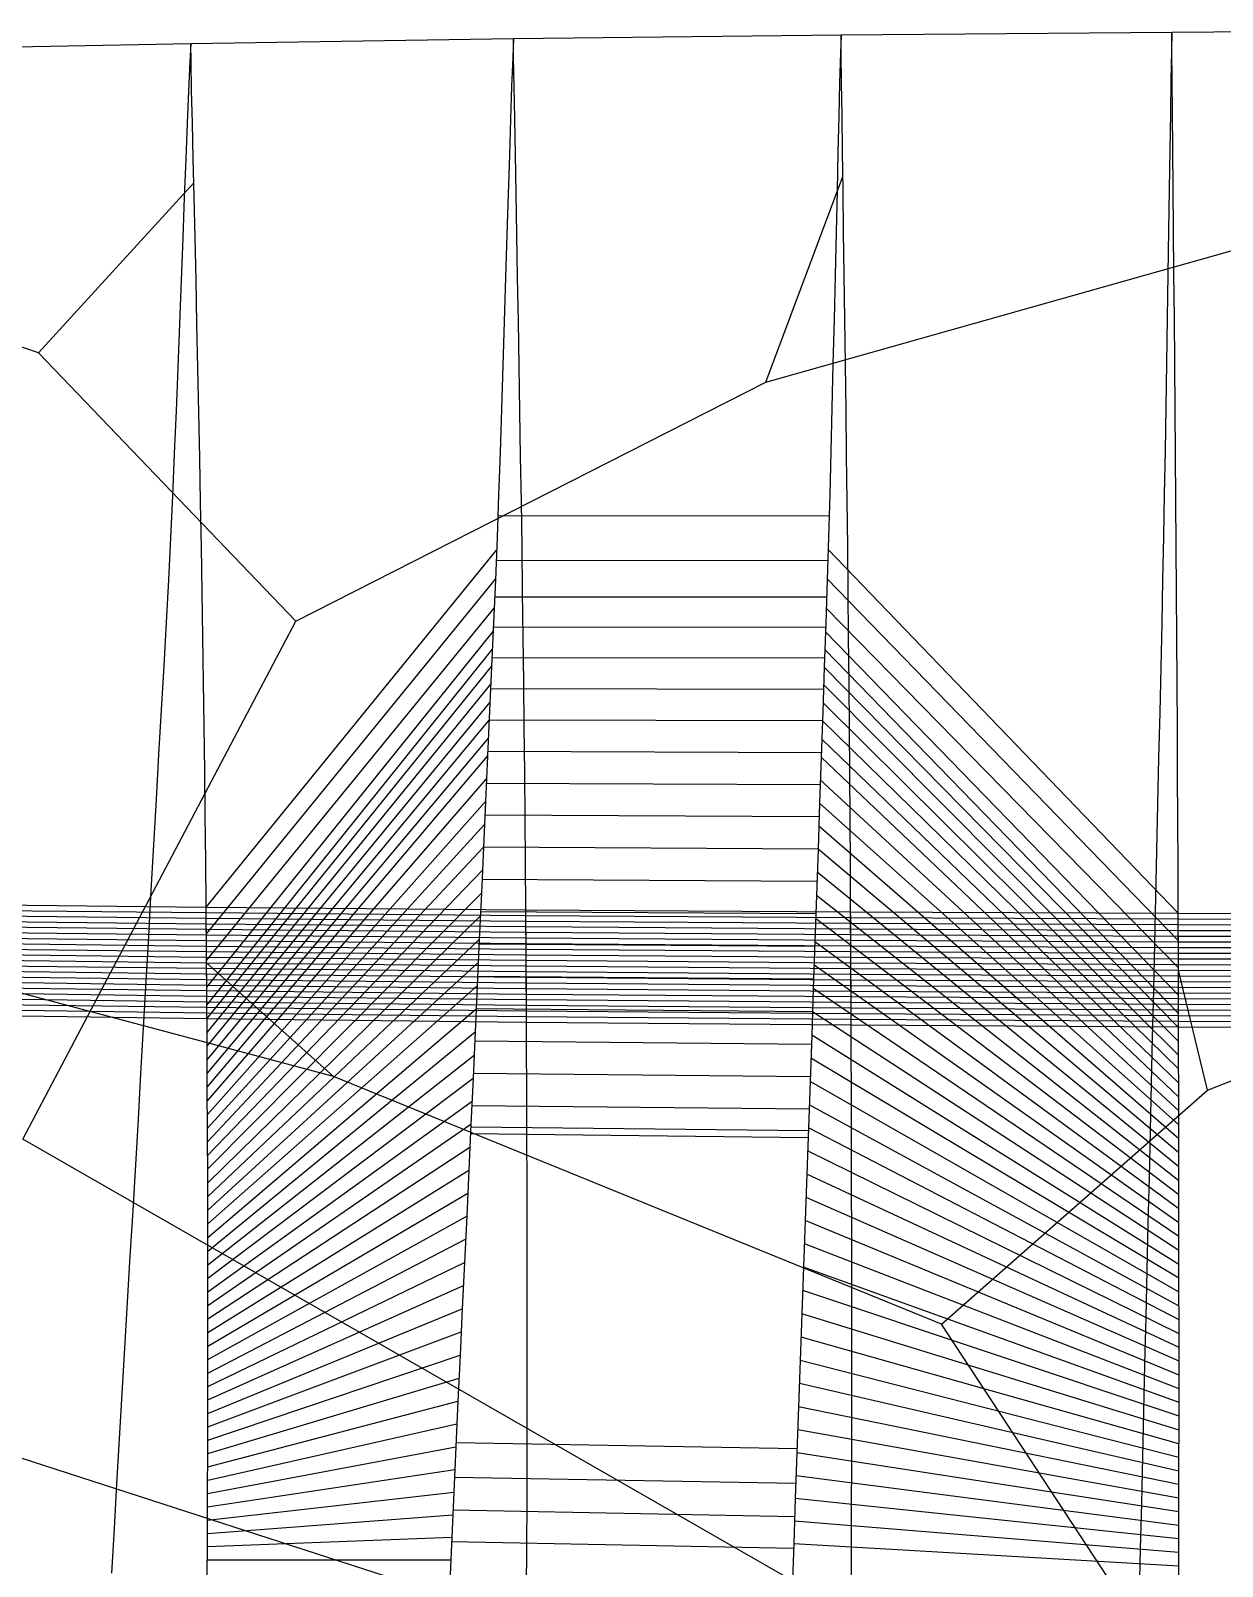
# Model space of a CAD drawing. Extents: x -427 to 427, y 0 to 209.
# Drawn here: x -132.7 to -45.3, y 96.5 to 209 of the extents above; entities that cross this region are included whole.
import ezdxf

# ---------------------------------------------------------------- set-up
doc = ezdxf.new("R2010")
doc.units = 0

msp = doc.modelspace()

# ---------------------------------------------------------------- linework, layer by layer
at = {"layer": 'default', "color": 5, "linetype": 'CONTINUOUS'}
for p, q in [((-97.283, 208.429, 8.902), (-120.938, 208.076, 13.814)), ((-97.283, 208.429, 8.902), (-97.337, 207.099, 8.7)), ((-73.262, 208.712, 5.025), (-97.283, 208.429, 8.902)), ((-73.262, 208.712, 5.025), (-73.303, 207.373, 4.82)), ((-49.003, 208.91, 2.242), (-73.262, 208.712, 5.025)), ((-49.003, 208.91, 2.242), (-49.031, 207.564, 2.034)), ((-24.548, 209.03, 0.561), (-49.003, 208.91, 2.242)), ((-120.938, 208.076, 13.814), (-144.186, 207.638, 19.753)), ((-120.938, 208.076, 13.814), (-121.006, 206.758, 13.615)), ((-97.337, 207.099, 8.7), (-97.416, 204.941, 8.426)), ((-73.303, 207.373, 4.82), (-73.363, 205.2, 4.542)), ((-49.031, 207.564, 2.034), (-49.07, 205.381, 1.753)), ((-121.006, 206.758, 13.615), (-121.103, 204.62, 13.347)), ((-97.416, 204.941, 8.426), (-97.493, 202.549, 8.176)), ((-73.363, 205.2, 4.542), (-73.422, 202.791, 4.288)), ((-49.07, 205.381, 1.753), (-49.11, 202.96, 1.496)), ((-121.103, 204.62, 13.347), (-121.199, 202.249, 13.102)), ((-73.422, 202.791, 4.288), (-73.486, 200.135, 4.016)), ((-49.11, 202.96, 1.496), (-49.153, 200.291, 1.221)), ((-121.199, 202.249, 13.102), (-121.303, 199.635, 12.84)), ((-97.493, 202.549, 8.176), (-97.576, 199.911, 7.908)), ((-121.303, 199.635, 12.84), (-121.415, 196.823, 12.555)), ((-97.576, 199.911, 7.908), (-97.667, 197.074, 7.617)), ((-73.486, 200.135, 4.016), (-73.555, 197.278, 3.721)), ((-49.153, 200.291, 1.221), (-49.199, 197.419, 0.923)), ((-78.765, 183.264, 85.636), (-24.504, 198.587, 2.347)), ((-78.765, 183.264, 85.636), (-73.124, 198.348, 6.786)), ((-132.1, 185.427, 81.689), (-166.669, 197.155, 28.291)), ((-132.1, 185.427, 81.689), (-120.719, 197.87, 15.524)), ((-97.667, 197.074, 7.617), (-97.76, 194.074, 7.323)), ((-73.555, 197.278, 3.721), (-73.627, 194.256, 3.422)), ((-49.199, 197.419, 0.923), (-49.246, 194.383, 0.621)), ((-121.415, 196.823, 12.555), (-121.531, 193.849, 12.267)), ((-121.531, 193.849, 12.267), (-121.65, 190.742, 11.977)), ((-97.76, 194.074, 7.323), (-97.855, 190.939, 7.027)), ((-73.627, 194.256, 3.422), (-73.7, 191.1, 3.121)), ((-49.246, 194.383, 0.621), (-49.295, 191.211, 0.316)), ((-121.65, 190.742, 11.977), (-121.771, 187.558, 11.682)), ((-97.855, 190.939, 7.027), (-97.952, 187.725, 6.725)), ((-73.7, 191.1, 3.121), (-73.774, 187.864, 2.815)), ((-49.295, 191.211, 0.316), (-49.345, 187.959, 0.006)), ((-49.345, 187.959, 0.006), (-49.395, 184.69, -0.312)), ((-121.771, 187.558, 11.682), (-121.894, 184.356, 11.379)), ((-97.952, 187.725, 6.725), (-98.051, 184.495, 6.415)), ((-73.774, 187.864, 2.815), (-73.85, 184.611, 2.501)), ((-73.85, 184.611, 2.501), (-73.927, 181.378, 2.173)), ((-49.395, 184.69, -0.312), (-49.447, 181.441, -0.643)), ((-121.894, 184.356, 11.379), (-122.02, 181.174, 11.063)), ((-98.051, 184.495, 6.415), (-98.152, 181.285, 6.093)), ((-98.152, 181.285, 6.093), (-98.256, 178.114, 5.751)), ((-73.927, 181.378, 2.173), (-74.007, 178.185, 1.826)), ((-49.447, 181.441, -0.643), (-49.5, 178.233, -0.994)), ((-122.02, 181.174, 11.063), (-122.149, 178.032, 10.728)), ((-122.149, 178.032, 10.728), (-122.285, 174.934, 10.364)), ((-98.256, 178.114, 5.751), (-98.365, 174.988, 5.379)), ((-74.007, 178.185, 1.826), (-74.09, 175.037, 1.448)), ((-49.5, 178.233, -0.994), (-49.556, 175.069, -1.376)), ((-122.285, 174.934, 10.364), (-122.429, 171.86, 9.959)), ((-98.365, 174.988, 5.379), (-98.481, 171.886, 4.966)), ((-74.09, 175.037, 1.448), (-74.179, 171.913, 1.029)), ((-49.556, 175.069, -1.376), (-49.615, 171.93, -1.8)), ((-122.429, 171.86, 9.959), (-122.584, 168.778, 9.51)), ((-98.481, 171.886, 4.966), (-98.605, 168.777, 4.507)), ((-74.179, 171.913, 1.029), (-74.275, 168.782, 0.564)), ((-49.615, 171.93, -1.8), (-49.678, 168.784, -2.271)), ((-119.814, 144.803, 23.388), (-98.518, 170.961, 4.829)), ((-119.799, 142.842, 23.596), (-98.606, 168.829, 4.498)), ((-122.584, 168.778, 9.51), (-122.749, 165.662, 9.015)), ((-98.605, 168.777, 4.507), (-98.738, 165.632, 4.002)), ((-74.275, 168.782, 0.564), (-74.377, 165.615, 0.051)), ((-49.678, 168.784, -2.271), (-49.746, 165.601, -2.789)), ((-119.785, 140.881, 23.804), (-98.694, 166.698, 4.168)), ((-122.749, 165.662, 9.015), (-122.925, 162.491, 8.48)), ((-98.738, 165.632, 4.002), (-98.88, 162.432, 3.457)), ((-74.377, 165.615, 0.051), (-74.485, 162.393, -0.502)), ((-49.746, 165.601, -2.789), (-49.819, 162.363, -3.348)), ((-119.77, 138.92, 24.012), (-98.767, 164.992, 3.893)), ((-119.761, 137.601, 24.148), (-98.823, 163.712, 3.675)), ((-122.925, 162.491, 8.48), (-123.108, 159.26, 7.916)), ((-119.755, 136.604, 24.247), (-98.88, 162.432, 3.457)), ((-98.88, 162.432, 3.457), (-99.027, 159.172, 2.881)), ((-74.485, 162.393, -0.502), (-74.598, 159.11, -1.086)), ((-49.819, 162.363, -3.348), (-49.894, 159.063, -3.939)), ((-119.749, 135.607, 24.346), (-98.939, 161.128, 3.227)), ((-119.744, 134.608, 24.445), (-98.998, 159.824, 2.996)), ((-123.108, 159.26, 7.916), (-123.297, 155.982, 7.333)), ((-99.027, 159.172, 2.881), (-99.179, 155.864, 2.286)), ((-74.598, 159.11, -1.086), (-74.714, 155.779, -1.689)), ((-49.894, 159.063, -3.939), (-49.971, 155.715, -4.549)), ((-119.739, 133.608, 24.54), (-99.057, 158.51, 2.762)), ((-119.734, 132.608, 24.636), (-99.118, 157.187, 2.524)), ((-123.297, 155.982, 7.333), (-123.487, 152.681, 6.745)), ((-119.729, 131.607, 24.732), (-99.179, 155.864, 2.286)), ((-99.179, 155.864, 2.286), (-99.331, 152.533, 1.687)), ((-74.714, 155.779, -1.689), (-74.831, 152.424, -2.297)), ((-49.971, 155.715, -4.549), (-50.05, 152.344, -5.164)), ((-119.724, 130.604, 24.825), (-99.255, 154.198, 1.987)), ((-123.487, 152.681, 6.745), (-123.676, 149.364, 6.163)), ((-119.72, 129.602, 24.917), (-99.331, 152.533, 1.687)), ((-99.331, 152.533, 1.687), (-99.483, 149.186, 1.093)), ((-74.831, 152.424, -2.297), (-74.948, 149.053, -2.9)), ((-50.05, 152.344, -5.164), (-50.127, 148.956, -5.773)), ((-119.716, 128.599, 25.01), (-99.407, 150.859, 1.39)), ((-123.676, 149.364, 6.163), (-123.864, 146.026, 5.586)), ((-119.712, 127.596, 25.101), (-99.483, 149.186, 1.093)), ((-99.483, 149.186, 1.093), (-99.635, 145.817, 0.504)), ((-74.948, 149.053, -2.9), (-75.064, 145.66, -3.498)), ((-50.127, 148.956, -5.773), (-50.205, 145.547, -6.377)), ((-119.708, 126.592, 25.19), (-99.559, 147.501, 0.799)), ((-123.864, 146.026, 5.586), (-124.052, 142.67, 5.01)), ((-119.705, 125.589, 25.28), (-99.635, 145.817, 0.504)), ((-99.635, 145.817, 0.504), (-99.786, 142.431, -0.083)), ((-75.064, 145.66, -3.498), (-75.18, 142.25, -4.093)), ((-50.205, 145.547, -6.377), (-50.282, 142.12, -6.979)), ((-119.701, 124.586, 25.369), (-99.71, 144.124, 0.211)), ((-124.052, 142.67, 5.01), (-124.24, 139.307, 4.434)), ((-119.698, 123.585, 25.455), (-99.786, 142.431, -0.083)), ((-99.786, 142.431, -0.083), (-99.937, 139.037, -0.67)), ((-75.18, 142.25, -4.093), (-75.296, 138.833, -4.689)), ((-50.282, 142.12, -6.979), (-50.359, 138.686, -7.581)), ((-110.476, 132.395, 97.801), (-142.846, 141.006, 29.568)), ((-110.476, 132.395, 97.801), (-119.782, 140.721, 23.826)), ((-119.695, 122.584, 25.542), (-99.861, 140.734, -0.376)), ((-46.377, 131.377, 92.514), (-48.52, 140.181, 12.64)), ((-46.377, 131.377, 92.514), (-24.313, 140.102, 11.016)), ((-124.24, 139.307, 4.434), (-124.429, 135.949, 3.856)), ((-119.692, 121.583, 25.628), (-99.937, 139.037, -0.67)), ((-99.937, 139.037, -0.67), (-100.089, 135.648, -1.261)), ((-75.296, 138.833, -4.689), (-75.412, 135.42, -5.288)), ((-50.359, 138.686, -7.581), (-50.437, 135.256, -8.187)), ((-119.69, 120.585, 25.71), (-100.013, 137.343, -0.965)), ((-124.429, 135.949, 3.856), (-124.619, 132.599, 3.272)), ((-119.688, 119.587, 25.793), (-100.089, 135.648, -1.261)), ((-100.089, 135.648, -1.261), (-100.242, 132.269, -1.856)), ((-75.412, 135.42, -5.288), (-75.529, 132.016, -5.892)), ((-50.437, 135.256, -8.187), (-50.515, 131.835, -8.798)), ((-119.686, 118.589, 25.875), (-100.165, 133.958, -1.558)), ((-124.619, 132.599, 3.272), (-124.811, 129.258, 2.68)), ((-119.685, 117.594, 25.955), (-100.242, 132.269, -1.856)), ((-100.242, 132.269, -1.856), (-100.396, 128.897, -2.459)), ((-75.529, 132.016, -5.892), (-75.647, 128.621, -6.504)), ((-50.515, 131.835, -8.798), (-50.594, 128.423, -9.417)), ((-119.684, 116.599, 26.033), (-100.319, 130.583, -2.158)), ((-124.811, 129.258, 2.68), (-125.004, 125.919, 2.079)), ((-119.683, 115.605, 26.11), (-100.396, 128.897, -2.459)), ((-100.396, 128.897, -2.459), (-100.551, 125.527, -3.073)), ((-75.647, 128.621, -6.504), (-75.767, 125.227, -7.126)), ((-50.594, 128.423, -9.417), (-50.673, 125.013, -10.046)), ((-119.682, 114.612, 26.187), (-100.473, 127.212, -2.766)), ((-125.004, 125.919, 2.079), (-125.201, 122.572, 1.467)), ((-119.682, 113.621, 26.26), (-100.551, 125.527, -3.073)), ((-100.551, 125.527, -3.073), (-100.709, 122.15, -3.697)), ((-75.767, 125.227, -7.126), (-75.888, 121.826, -7.76)), ((-50.673, 125.013, -10.046), (-50.754, 121.594, -10.686)), ((-119.682, 112.63, 26.333), (-100.63, 123.838, -3.385)), ((-125.201, 122.572, 1.467), (-125.399, 119.213, 0.847)), ((-119.682, 111.639, 26.406), (-100.709, 122.15, -3.697)), ((-100.709, 122.15, -3.697), (-100.869, 118.761, -4.329)), ((-75.888, 121.826, -7.76), (-76.01, 118.413, -8.402)), ((-50.754, 121.594, -10.686), (-50.836, 118.164, -11.335)), ((-119.683, 110.652, 26.474), (-100.789, 120.455, -4.013)), ((-125.399, 119.213, 0.847), (-125.598, 115.847, 0.222)), ((-119.684, 109.666, 26.542), (-100.869, 118.761, -4.329)), ((-100.869, 118.761, -4.329), (-101.029, 115.364, -4.967)), ((-76.01, 118.413, -8.402), (-76.133, 114.992, -9.048)), ((-119.685, 108.679, 26.61), (-100.949, 117.062, -4.648)), ((-50.836, 118.164, -11.335), (-50.918, 114.726, -11.989)), ((-125.598, 115.847, 0.222), (-125.798, 112.485, -0.403)), ((-119.687, 107.695, 26.674), (-101.029, 115.364, -4.967)), ((-101.029, 115.364, -4.967), (-101.189, 111.971, -5.604)), ((-76.133, 114.992, -9.048), (-76.256, 111.575, -9.695)), ((-50.918, 114.726, -11.989), (-51, 111.292, -12.642)), ((-119.689, 106.713, 26.736), (-101.109, 113.667, -5.286)), ((-125.798, 112.485, -0.403), (-125.995, 109.14, -1.02)), ((-119.692, 105.731, 26.798), (-101.189, 111.971, -5.604)), ((-101.189, 111.971, -5.604), (-101.348, 108.596, -6.234)), ((-76.256, 111.575, -9.695), (-76.378, 108.176, -10.334)), ((-51, 111.292, -12.642), (-51.081, 107.877, -13.289)), ((-119.695, 104.751, 26.858), (-101.269, 110.283, -5.919)), ((-125.995, 109.14, -1.02), (-126.19, 105.818, -1.628)), ((-119.698, 103.773, 26.914), (-101.348, 108.596, -6.234)), ((-101.348, 108.596, -6.234), (-101.505, 105.243, -6.853)), ((-76.378, 108.176, -10.334), (-76.498, 104.8, -10.962)), ((-119.702, 102.796, 26.97), (-101.427, 106.919, -6.544)), ((-51.081, 107.877, -13.289), (-51.161, 104.483, -13.924)), ((-126.19, 105.818, -1.628), (-126.381, 102.519, -2.22)), ((-119.706, 101.818, 27.025), (-101.505, 105.243, -6.853)), ((-101.505, 105.243, -6.853), (-101.658, 101.915, -7.458)), ((-76.498, 104.8, -10.962), (-76.616, 101.448, -11.575)), ((-119.711, 100.845, 27.075), (-101.582, 103.579, -7.155)), ((-51.161, 104.483, -13.924), (-51.239, 101.115, -14.543)), ((-126.381, 102.519, -2.22), (-126.567, 99.246, -2.794)), ((-119.716, 99.872, 27.124), (-101.658, 101.915, -7.458)), ((-101.658, 101.915, -7.458), (-101.808, 98.611, -8.043)), ((-76.616, 101.448, -11.575), (-76.731, 98.121, -12.169)), ((-119.721, 98.899, 27.173), (-101.733, 100.263, -7.75)), ((-51.239, 101.115, -14.543), (-51.316, 97.771, -15.144)), ((-126.567, 99.246, -2.794), (-126.748, 95.99, -3.345)), ((-119.727, 97.929, 27.218), (-101.808, 98.611, -8.043)), ((-101.808, 98.611, -8.043), (-101.954, 95.326, -8.606)), ((-76.731, 98.121, -12.169), (-76.842, 94.813, -12.74)), ((-119.734, 96.961, 27.26), (-101.881, 96.969, -8.324)), ((-51.316, 97.771, -15.144), (-51.39, 94.447, -15.721))]:
    msp.add_line(p, q, dxfattribs=at)
at = {"layer": 'default', "color": 3, "linetype": 'CONTINUOUS'}
for p, q in [((-97.268, 207.093, 9.086), (-97.283, 208.429, 8.902)), ((-73.25, 207.368, 5.211), (-73.262, 208.712, 5.025)), ((-48.995, 207.559, 2.43), (-49.003, 208.91, 2.242)), ((-120.919, 206.752, 13.995), (-120.938, 208.076, 13.814)), ((-97.234, 204.938, 9.433), (-97.268, 207.093, 9.086)), ((-73.223, 205.198, 5.562), (-73.25, 207.368, 5.211)), ((-48.977, 205.379, 2.784), (-48.995, 207.559, 2.43)), ((-120.877, 204.615, 14.336), (-120.919, 206.752, 13.995)), ((-97.188, 202.566, 9.859), (-97.234, 204.938, 9.433)), ((-73.188, 202.81, 5.994), (-73.223, 205.198, 5.562)), ((-48.954, 202.979, 3.22), (-48.977, 205.379, 2.784)), ((-120.821, 202.264, 14.755), (-120.877, 204.615, 14.336)), ((-73.15, 200.178, 6.466), (-73.188, 202.81, 5.994)), ((-48.928, 200.335, 3.696), (-48.954, 202.979, 3.22)), ((-120.76, 199.673, 15.214), (-120.821, 202.264, 14.755)), ((-97.139, 199.952, 10.325), (-97.188, 202.566, 9.859)), ((-48.902, 197.463, 4.2), (-48.928, 200.335, 3.696)), ((-120.696, 196.858, 15.698), (-120.76, 199.673, 15.214)), ((-97.087, 197.113, 10.818), (-97.139, 199.952, 10.325)), ((-73.11, 197.32, 6.965), (-73.15, 200.178, 6.466)), ((-97.032, 194.096, 11.343), (-97.087, 197.113, 10.818)), ((-73.068, 194.282, 7.497), (-73.11, 197.32, 6.965)), ((-48.874, 194.411, 4.737), (-48.902, 197.463, 4.2)), ((-120.628, 193.867, 16.215), (-120.696, 196.858, 15.698)), ((-120.558, 190.75, 16.75), (-120.628, 193.867, 16.215)), ((-96.976, 190.952, 11.887), (-97.032, 194.096, 11.343)), ((-73.024, 191.117, 8.048), (-73.068, 194.282, 7.497)), ((-48.844, 191.232, 5.293), (-48.874, 194.411, 4.737)), ((-120.488, 187.546, 17.294), (-120.558, 190.75, 16.75)), ((-96.919, 187.72, 12.44), (-96.976, 190.952, 11.887)), ((-72.98, 187.863, 8.608), (-73.024, 191.117, 8.048)), ((-48.815, 187.962, 5.858), (-48.844, 191.232, 5.293)), ((-48.786, 184.639, 6.427), (-48.815, 187.962, 5.858)), ((-120.418, 184.289, 17.841), (-120.488, 187.546, 17.294)), ((-96.862, 184.435, 12.996), (-96.919, 187.72, 12.44)), ((-72.935, 184.556, 9.172), (-72.98, 187.863, 8.608)), ((-113.238, 165.767, 178.944), (-132.1, 185.427, 81.689)), ((-48.757, 181.298, 6.991), (-48.786, 184.639, 6.427)), ((-120.349, 181.015, 18.384), (-120.418, 184.289, 17.841)), ((-96.806, 181.132, 13.549), (-96.862, 184.435, 12.996)), ((-72.892, 181.231, 9.731), (-72.935, 184.556, 9.172)), ((-113.238, 165.767, 178.944), (-78.765, 183.264, 85.636)), ((-72.851, 177.9, 10.278), (-72.892, 181.231, 9.731)), ((-48.729, 177.952, 7.543), (-48.757, 181.298, 6.991)), ((-120.282, 177.735, 18.916), (-120.349, 181.015, 18.384)), ((-96.752, 177.824, 14.089), (-96.806, 181.132, 13.549)), ((-96.701, 174.511, 14.616), (-96.752, 177.824, 14.089)), ((-72.811, 174.565, 10.813), (-72.851, 177.9, 10.278)), ((-48.703, 174.601, 8.082), (-48.729, 177.952, 7.543)), ((-120.219, 174.451, 19.435), (-120.282, 177.735, 18.916)), ((-120.159, 171.168, 19.94), (-120.219, 174.451, 19.435)), ((-96.652, 171.2, 15.13), (-96.701, 174.511, 14.616)), ((-72.773, 171.231, 11.333), (-72.811, 174.565, 10.813)), ((-48.678, 171.251, 8.607), (-48.703, 174.601, 8.082)), ((-120.102, 167.891, 20.429), (-120.159, 171.168, 19.94)), ((-96.606, 167.893, 15.626), (-96.652, 171.2, 15.13)), ((-72.737, 167.902, 11.835), (-72.773, 171.231, 11.333)), ((-48.654, 167.906, 9.114), (-48.678, 171.251, 8.607)), ((-120.05, 164.615, 20.899), (-120.102, 167.891, 20.429)), ((-96.564, 164.589, 16.105), (-96.606, 167.893, 15.626)), ((-72.704, 164.576, 12.32), (-72.737, 167.902, 11.835)), ((-48.632, 164.564, 9.603), (-48.654, 167.906, 9.114)), ((-120.001, 161.336, 21.353), (-120.05, 164.615, 20.899)), ((-96.524, 161.281, 16.566), (-96.564, 164.589, 16.105)), ((-72.674, 161.246, 12.787), (-72.704, 164.576, 12.32)), ((-48.612, 161.218, 10.074), (-48.632, 164.564, 9.603)), ((-119.956, 158.052, 21.791), (-120.001, 161.336, 21.353)), ((-96.488, 157.969, 17.011), (-96.524, 161.281, 16.566)), ((-72.645, 157.91, 13.237), (-72.674, 161.246, 12.787)), ((-48.593, 157.867, 10.529), (-48.612, 161.218, 10.074)), ((-119.915, 154.766, 22.213), (-119.956, 158.052, 21.791)), ((-96.455, 154.654, 17.44), (-96.488, 157.969, 17.011)), ((-72.619, 154.573, 13.672), (-72.645, 157.91, 13.237)), ((-48.576, 154.513, 10.967), (-48.593, 157.867, 10.529)), ((-119.877, 151.481, 22.619), (-119.915, 154.766, 22.213)), ((-96.424, 151.34, 17.852), (-96.455, 154.654, 17.44)), ((-72.596, 151.237, 14.089), (-72.619, 154.573, 13.672)), ((-48.56, 151.161, 11.388), (-48.576, 154.513, 10.967)), ((-119.844, 148.193, 23.006), (-119.877, 151.481, 22.619)), ((-96.397, 148.023, 18.245), (-96.424, 151.34, 17.852)), ((-72.575, 147.898, 14.487), (-72.596, 151.237, 14.089)), ((-48.546, 147.806, 11.79), (-48.56, 151.161, 11.388)), ((-119.815, 144.893, 23.378), (-119.844, 148.193, 23.006)), ((-96.373, 144.694, 18.623), (-96.397, 148.023, 18.245)), ((-72.556, 144.546, 14.87), (-72.575, 147.898, 14.487)), ((-48.533, 144.438, 12.176), (-48.546, 147.806, 11.79)), ((-119.788, 141.583, 23.737), (-119.815, 144.893, 23.378)), ((-96.352, 141.355, 18.987), (-96.373, 144.694, 18.623)), ((-72.539, 141.183, 15.238), (-72.556, 144.546, 14.87)), ((-48.522, 141.06, 12.547), (-48.533, 144.438, 12.176)), ((-119.765, 138.266, 24.081), (-119.788, 141.583, 23.737)), ((-96.333, 138.009, 19.337), (-96.352, 141.355, 18.987)), ((-72.524, 137.815, 15.593), (-72.539, 141.183, 15.238)), ((-48.512, 137.675, 12.905), (-48.522, 141.06, 12.547)), ((-119.746, 134.942, 24.413), (-119.765, 138.266, 24.081)), ((-96.317, 134.656, 19.674), (-96.333, 138.009, 19.337)), ((-72.511, 134.439, 15.933), (-72.524, 137.815, 15.593)), ((-48.504, 134.283, 13.248), (-48.512, 137.675, 12.905)), ((-119.729, 131.607, 24.732), (-119.746, 134.942, 24.413)), ((-96.303, 131.292, 19.998), (-96.317, 134.656, 19.674)), ((-72.5, 131.052, 16.261), (-72.511, 134.439, 15.933)), ((-48.497, 130.88, 13.579), (-48.504, 134.283, 13.248)), ((-65.902, 114.228, 250.39), (-110.476, 132.395, 97.801)), ((-119.714, 128.264, 25.041), (-119.729, 131.607, 24.732)), ((-96.291, 127.92, 20.311), (-96.303, 131.292, 19.998)), ((-72.491, 127.656, 16.579), (-72.5, 131.052, 16.261)), ((-65.902, 114.228, 250.39), (-46.377, 131.377, 92.514)), ((-48.49, 127.468, 13.899), (-48.497, 130.88, 13.579)), ((-119.702, 124.92, 25.34), (-119.714, 128.264, 25.041)), ((-96.281, 124.545, 20.615), (-96.291, 127.92, 20.311)), ((-72.483, 124.259, 16.886), (-72.491, 127.656, 16.579)), ((-48.485, 124.055, 14.209), (-48.49, 127.468, 13.899)), ((-119.692, 121.583, 25.628), (-119.702, 124.92, 25.34)), ((-96.273, 121.179, 20.907), (-96.281, 124.545, 20.615)), ((-72.476, 120.87, 17.182), (-72.483, 124.259, 16.886)), ((-48.481, 120.649, 14.507), (-48.485, 124.055, 14.209)), ((-119.686, 118.257, 25.903), (-119.692, 121.583, 25.628)), ((-96.267, 117.824, 21.186), (-96.273, 121.179, 20.907)), ((-72.472, 117.492, 17.464), (-72.476, 120.87, 17.182)), ((-48.478, 117.254, 14.792), (-48.481, 120.649, 14.507)), ((-119.682, 114.942, 26.162), (-119.686, 118.257, 25.903)), ((-96.264, 114.48, 21.45), (-96.267, 117.824, 21.186)), ((-72.469, 114.125, 17.73), (-72.472, 117.492, 17.464)), ((-48.476, 113.871, 15.06), (-48.478, 117.254, 14.792)), ((-119.682, 111.639, 26.406), (-119.682, 114.942, 26.162)), ((-96.264, 111.148, 21.697), (-96.264, 114.48, 21.45)), ((-72.468, 110.77, 17.98), (-72.469, 114.125, 17.73)), ((-48.476, 110.5, 15.312), (-48.476, 113.871, 15.06)), ((-119.686, 108.35, 26.632), (-119.682, 111.639, 26.406)), ((-96.266, 107.83, 21.926), (-96.264, 111.148, 21.697)), ((-72.47, 107.429, 18.212), (-72.468, 110.77, 17.98)), ((-48.477, 107.144, 15.546), (-48.476, 110.5, 15.312)), ((-119.693, 105.077, 26.839), (-119.686, 108.35, 26.632)), ((-96.272, 104.527, 22.136), (-96.266, 107.83, 21.926)), ((-72.474, 104.104, 18.425), (-72.47, 107.429, 18.212)), ((-48.48, 103.802, 15.76), (-48.477, 107.144, 15.546)), ((-119.706, 101.818, 27.025), (-119.693, 105.077, 26.839)), ((-96.282, 101.24, 22.324), (-96.272, 104.527, 22.136)), ((-72.481, 100.794, 18.615), (-72.474, 104.104, 18.425)), ((-48.484, 100.477, 15.952), (-48.48, 103.802, 15.76)), ((-119.723, 98.575, 27.19), (-119.706, 101.818, 27.025)), ((-96.295, 97.968, 22.491), (-96.282, 101.24, 22.324)), ((-72.491, 97.5, 18.783), (-72.481, 100.794, 18.615)), ((-48.491, 97.166, 16.121), (-48.484, 100.477, 15.952)), ((-119.745, 95.347, 27.33), (-119.723, 98.575, 27.19)), ((-96.313, 94.712, 22.633), (-96.295, 97.968, 22.491)), ((-72.505, 94.221, 18.927), (-72.491, 97.5, 18.783)), ((-48.5, 93.872, 16.266), (-48.491, 97.166, 16.121))]:
    msp.add_line(p, q, dxfattribs=at)
at = {"layer": 'default', "color": 30, "linetype": 'CONTINUOUS'}
for p, q in [((-74.135, 173.484, 1.24), (-98.423, 173.446, 5.173)), ((-74.233, 170.193, 0.767), (-98.551, 170.177, 4.707)), ((-74.315, 167.515, 0.359), (-98.659, 167.519, 4.305)), ((-74.387, 165.293, -0.004), (-98.753, 165.312, 3.948)), ((-74.463, 163.038, -0.391), (-98.851, 163.072, 3.566)), ((-74.541, 160.751, -0.794), (-98.953, 160.802, 3.169)), ((-74.621, 158.444, -1.206), (-99.057, 158.51, 2.762)), ((-74.703, 156.112, -1.629), (-99.163, 156.195, 2.346)), ((-74.784, 153.766, -2.054), (-99.27, 153.865, 1.927)), ((-74.866, 151.412, -2.478), (-99.377, 151.529, 1.509)), ((-74.948, 149.053, -2.9), (-99.483, 149.186, 1.093)), ((-75.029, 146.678, -3.318), (-99.589, 146.828, 0.681)), ((-75.11, 144.296, -3.736), (-99.695, 144.462, 0.269)), ((-75.191, 141.908, -4.152), (-99.801, 142.091, -0.141)), ((-75.273, 139.516, -4.57), (-99.907, 139.716, -0.553)), ((-75.354, 137.126, -4.988), (-100.013, 137.343, -0.965)), ((-75.436, 134.739, -5.409), (-100.12, 134.972, -1.38)), ((-75.518, 132.357, -5.832), (-100.226, 132.607, -1.796)), ((-75.6, 129.979, -6.259), (-100.334, 130.246, -2.218)), ((-75.655, 128.404, -6.544), (-100.406, 128.682, -2.498)), ((-75.673, 127.898, -6.637), (-100.429, 128.179, -2.59)), ((-76.487, 105.105, -10.905), (-101.491, 105.546, -6.797)), ((-76.577, 102.545, -11.374), (-101.608, 103.004, -7.26)), ((-76.662, 100.117, -11.813), (-101.718, 100.593, -7.692)), ((-76.742, 97.79, -12.226), (-101.823, 98.283, -8.099))]:
    msp.add_line(p, q, dxfattribs=at)
at = {"layer": 'default', "color": 1, "linetype": 'CONTINUOUS'}
for p, q in [((-48.533, 144.346, 12.186), (-74.207, 171.016, 0.896)), ((-48.527, 142.345, 12.401), (-74.275, 168.856, 0.558)), ((-48.521, 140.343, 12.617), (-74.343, 166.696, 0.22)), ((-133.26, 127.782, 374.281), (-113.238, 165.767, 178.944)), ((-48.514, 138.342, 12.833), (-74.398, 164.971, -0.059)), ((-48.511, 136.997, 12.973), (-74.442, 163.682, -0.28)), ((-48.508, 135.979, 13.077), (-74.485, 162.393, -0.502)), ((-48.506, 134.961, 13.18), (-74.53, 161.08, -0.735)), ((-48.503, 133.942, 13.281), (-74.575, 159.766, -0.969)), ((-48.501, 132.921, 13.381), (-74.621, 158.444, -1.206)), ((-48.499, 131.9, 13.48), (-74.668, 157.111, -1.448)), ((-48.497, 130.88, 13.579), (-74.714, 155.779, -1.689)), ((-48.495, 129.856, 13.675), (-74.773, 154.101, -1.993)), ((-48.493, 128.833, 13.771), (-74.831, 152.424, -2.297)), ((-48.491, 127.809, 13.867), (-74.89, 150.738, -2.599)), ((-48.489, 126.785, 13.961), (-74.948, 149.053, -2.9)), ((-48.488, 125.761, 14.054), (-75.006, 147.357, -3.199)), ((-48.486, 124.737, 14.147), (-75.064, 145.66, -3.498)), ((-48.485, 123.714, 14.239), (-75.122, 143.955, -3.795)), ((-48.483, 122.692, 14.328), (-75.18, 142.25, -4.093)), ((-48.482, 121.67, 14.418), (-75.238, 140.542, -4.391)), ((-48.481, 120.649, 14.507), (-75.296, 138.833, -4.689)), ((-48.48, 119.63, 14.593), (-75.354, 137.126, -4.988)), ((-48.479, 118.612, 14.678), (-75.412, 135.42, -5.288)), ((-48.478, 117.594, 14.763), (-75.471, 133.718, -5.59)), ((-48.477, 116.578, 14.845), (-75.529, 132.016, -5.892)), ((-48.477, 115.563, 14.926), (-75.588, 130.319, -6.198)), ((-48.476, 114.548, 15.006), (-75.647, 128.621, -6.504)), ((-48.476, 113.534, 15.085), (-75.707, 126.924, -6.815)), ((-48.476, 112.523, 15.161), (-75.767, 125.227, -7.126)), ((-48.476, 111.511, 15.237), (-75.827, 123.527, -7.443)), ((-48.476, 110.5, 15.312), (-75.888, 121.826, -7.76)), ((-48.476, 109.493, 15.382), (-75.949, 120.119, -8.081)), ((-48.476, 108.486, 15.453), (-76.01, 118.413, -8.402)), ((-48.477, 107.479, 15.523), (-76.072, 116.702, -8.725)), ((-39.478, 74.041, 604.135), (-166.886, 115.255, 292.703)), ((-48.477, 106.475, 15.589), (-76.133, 114.992, -9.048)), ((-39.478, 74.041, 604.135), (-65.902, 114.228, 250.39)), ((-48.478, 105.473, 15.653), (-76.195, 113.283, -9.372)), ((-48.479, 104.471, 15.717), (-76.256, 111.575, -9.695)), ((-48.48, 103.47, 15.779), (-76.317, 109.875, -10.014)), ((-48.482, 102.472, 15.837), (-76.378, 108.176, -10.334)), ((-48.483, 101.474, 15.894), (-76.438, 106.488, -10.648)), ((-48.484, 100.477, 15.952), (-76.498, 104.8, -10.962)), ((-48.486, 99.484, 16.003), (-76.557, 103.124, -11.269)), ((-48.488, 98.49, 16.053), (-76.616, 101.448, -11.575)), ((-48.49, 97.497, 16.104), (-76.673, 99.784, -11.872)), ((-48.493, 96.507, 16.15), (-76.731, 98.121, -12.169))]:
    msp.add_line(p, q, dxfattribs=at)
at = {"layer": 'default', "color": 2, "linetype": 'CONTINUOUS'}
for p, q in [((-142.882, 145.044, 29.138), (-119.814, 144.803, 23.388)), ((-142.878, 144.64, 29.181), (-119.811, 144.395, 23.432)), ((-142.874, 144.236, 29.225), (-119.807, 143.987, 23.476)), ((-119.814, 144.803, 23.388), (-96.373, 144.603, 18.633)), ((-119.811, 144.395, 23.432), (-119.814, 144.803, 23.388)), ((-119.811, 144.395, 23.432), (-119.814, 144.395, 23.388)), ((-119.811, 144.395, 23.432), (-96.37, 144.192, 18.678)), ((-119.807, 143.987, 23.476), (-119.811, 144.395, 23.432)), ((-96.373, 144.603, 18.633), (-72.555, 144.454, 14.88)), ((-96.37, 144.192, 18.678), (-96.373, 144.603, 18.633)), ((-96.37, 144.192, 18.678), (-96.373, 144.192, 18.633)), ((-96.37, 144.192, 18.678), (-72.553, 144.039, 14.925)), ((-96.367, 143.78, 18.723), (-96.37, 144.192, 18.678)), ((-72.555, 144.454, 14.88), (-48.533, 144.346, 12.186)), ((-72.553, 144.039, 14.925), (-72.555, 144.454, 14.88)), ((-48.533, 144.346, 12.186), (-24.32, 144.28, 10.559)), ((-48.532, 143.929, 12.232), (-48.533, 144.346, 12.186)), ((-142.871, 143.833, 29.268), (-119.804, 143.578, 23.52)), ((-142.867, 143.429, 29.311), (-119.801, 143.17, 23.565)), ((-142.863, 143.025, 29.355), (-119.798, 142.762, 23.609)), ((-119.807, 143.987, 23.476), (-119.811, 143.987, 23.432)), ((-119.807, 143.987, 23.476), (-96.367, 143.78, 18.723)), ((-119.804, 143.578, 23.52), (-119.807, 143.987, 23.476)), ((-119.804, 143.578, 23.52), (-119.807, 143.578, 23.476)), ((-119.804, 143.578, 23.52), (-96.365, 143.368, 18.768)), ((-119.801, 143.17, 23.565), (-119.804, 143.578, 23.52)), ((-119.801, 143.17, 23.565), (-119.804, 143.17, 23.52)), ((-119.801, 143.17, 23.565), (-96.362, 142.956, 18.813)), ((-119.798, 142.762, 23.609), (-119.801, 143.17, 23.565)), ((-96.367, 143.78, 18.723), (-96.37, 143.78, 18.678)), ((-96.367, 143.78, 18.723), (-72.551, 143.625, 14.971)), ((-96.365, 143.368, 18.768), (-96.367, 143.78, 18.723)), ((-96.365, 143.368, 18.768), (-96.367, 143.368, 18.723)), ((-96.365, 143.368, 18.768), (-72.549, 143.21, 15.016)), ((-96.362, 142.956, 18.813), (-96.365, 143.368, 18.768)), ((-96.362, 142.956, 18.813), (-96.365, 142.956, 18.768)), ((-96.362, 142.956, 18.813), (-72.547, 142.796, 15.061)), ((-96.359, 142.545, 18.857), (-96.362, 142.956, 18.813)), ((-72.553, 144.039, 14.925), (-72.555, 144.039, 14.88)), ((-72.553, 144.039, 14.925), (-48.532, 143.929, 12.232)), ((-72.551, 143.625, 14.971), (-72.553, 144.039, 14.925)), ((-72.551, 143.625, 14.971), (-72.553, 143.625, 14.925)), ((-72.551, 143.625, 14.971), (-48.53, 143.513, 12.277)), ((-72.549, 143.21, 15.016), (-72.551, 143.625, 14.971)), ((-72.549, 143.21, 15.016), (-72.551, 143.21, 14.971)), ((-72.549, 143.21, 15.016), (-48.529, 143.096, 12.323)), ((-72.547, 142.796, 15.061), (-72.549, 143.21, 15.016)), ((-48.532, 143.929, 12.232), (-48.533, 143.929, 12.186)), ((-48.532, 143.929, 12.232), (-24.319, 143.862, 10.605)), ((-48.53, 143.513, 12.277), (-48.532, 143.929, 12.232)), ((-48.53, 143.513, 12.277), (-48.532, 143.513, 12.232)), ((-48.53, 143.513, 12.277), (-24.318, 143.444, 10.651)), ((-48.529, 143.096, 12.323), (-48.53, 143.513, 12.277)), ((-48.529, 143.096, 12.323), (-48.53, 143.096, 12.277)), ((-48.529, 143.096, 12.323), (-24.318, 143.027, 10.697)), ((-48.528, 142.68, 12.369), (-48.529, 143.096, 12.323)), ((-142.86, 142.621, 29.398), (-119.794, 142.354, 23.653)), ((-142.856, 142.218, 29.441), (-119.791, 141.946, 23.697)), ((-142.852, 141.814, 29.485), (-119.788, 141.538, 23.741)), ((-119.798, 142.762, 23.609), (-119.801, 142.762, 23.565)), ((-119.798, 142.762, 23.609), (-96.359, 142.545, 18.857)), ((-119.794, 142.354, 23.653), (-119.798, 142.762, 23.609)), ((-119.794, 142.354, 23.653), (-119.798, 142.354, 23.609)), ((-119.794, 142.354, 23.653), (-96.357, 142.133, 18.902)), ((-119.791, 141.946, 23.697), (-119.794, 142.354, 23.653)), ((-119.791, 141.946, 23.697), (-119.794, 141.946, 23.653)), ((-119.791, 141.946, 23.697), (-96.354, 141.721, 18.947)), ((-119.788, 141.538, 23.741), (-119.791, 141.946, 23.697)), ((-96.359, 142.545, 18.857), (-96.362, 142.545, 18.813)), ((-96.359, 142.545, 18.857), (-72.545, 142.381, 15.107)), ((-96.357, 142.133, 18.902), (-96.359, 142.545, 18.857)), ((-96.357, 142.133, 18.902), (-96.359, 142.133, 18.857)), ((-96.357, 142.133, 18.902), (-72.543, 141.967, 15.152)), ((-96.354, 141.721, 18.947), (-96.357, 142.133, 18.902)), ((-72.547, 142.796, 15.061), (-72.549, 142.796, 15.016)), ((-72.547, 142.796, 15.061), (-48.528, 142.68, 12.369)), ((-72.545, 142.381, 15.107), (-72.547, 142.796, 15.061)), ((-72.545, 142.381, 15.107), (-72.547, 142.381, 15.061)), ((-72.545, 142.381, 15.107), (-48.526, 142.263, 12.415)), ((-72.543, 141.967, 15.152), (-72.545, 142.381, 15.107)), ((-72.543, 141.967, 15.152), (-72.545, 141.967, 15.107)), ((-72.543, 141.967, 15.152), (-48.525, 141.847, 12.461)), ((-72.541, 141.552, 15.198), (-72.543, 141.967, 15.152)), ((-48.528, 142.68, 12.369), (-48.529, 142.68, 12.323)), ((-48.528, 142.68, 12.369), (-24.317, 142.609, 10.743)), ((-48.526, 142.263, 12.415), (-48.528, 142.68, 12.369)), ((-48.526, 142.263, 12.415), (-48.528, 142.263, 12.369)), ((-48.526, 142.263, 12.415), (-24.316, 142.191, 10.789)), ((-48.525, 141.847, 12.461), (-48.526, 142.263, 12.415)), ((-48.525, 141.847, 12.461), (-48.526, 141.847, 12.415)), ((-48.525, 141.847, 12.461), (-24.316, 141.773, 10.835)), ((-48.523, 141.43, 12.507), (-48.525, 141.847, 12.461)), ((-142.849, 141.41, 29.526), (-119.785, 141.129, 23.784)), ((-142.846, 141.006, 29.568), (-119.782, 140.721, 23.826)), ((-119.788, 141.538, 23.741), (-119.791, 141.538, 23.697)), ((-119.788, 141.538, 23.741), (-96.351, 141.309, 18.992)), ((-119.785, 141.129, 23.784), (-119.788, 141.538, 23.741)), ((-119.785, 141.129, 23.784), (-119.788, 141.129, 23.741)), ((-119.785, 141.129, 23.784), (-96.349, 140.898, 19.035)), ((-119.782, 140.721, 23.826), (-119.785, 141.129, 23.784)), ((-119.782, 140.721, 23.826), (-119.785, 140.721, 23.784)), ((-119.782, 140.721, 23.826), (-96.347, 140.486, 19.078)), ((-119.78, 140.313, 23.869), (-119.782, 140.721, 23.826)), ((-96.354, 141.721, 18.947), (-96.357, 141.721, 18.902)), ((-96.354, 141.721, 18.947), (-72.541, 141.552, 15.198)), ((-96.351, 141.309, 18.992), (-96.354, 141.721, 18.947)), ((-96.351, 141.309, 18.992), (-96.354, 141.309, 18.947)), ((-96.351, 141.309, 18.992), (-72.539, 141.138, 15.243)), ((-96.349, 140.898, 19.035), (-96.351, 141.309, 18.992)), ((-96.349, 140.898, 19.035), (-96.351, 140.898, 18.992)), ((-96.349, 140.898, 19.035), (-72.537, 140.723, 15.287)), ((-96.347, 140.486, 19.078), (-96.349, 140.898, 19.035)), ((-72.541, 141.552, 15.198), (-72.543, 141.552, 15.152)), ((-72.541, 141.552, 15.198), (-48.523, 141.43, 12.507)), ((-72.539, 141.138, 15.243), (-72.541, 141.552, 15.198)), ((-72.539, 141.138, 15.243), (-72.541, 141.138, 15.198)), ((-72.539, 141.138, 15.243), (-48.522, 141.014, 12.552)), ((-72.537, 140.723, 15.287), (-72.539, 141.138, 15.243)), ((-72.537, 140.723, 15.287), (-72.539, 140.723, 15.243)), ((-72.537, 140.723, 15.287), (-48.521, 140.597, 12.596)), ((-72.535, 140.309, 15.33), (-72.537, 140.723, 15.287)), ((-48.523, 141.43, 12.507), (-48.525, 141.43, 12.461)), ((-48.523, 141.43, 12.507), (-24.315, 141.356, 10.881)), ((-48.522, 141.014, 12.552), (-48.523, 141.43, 12.507)), ((-48.522, 141.014, 12.552), (-48.523, 141.014, 12.507)), ((-48.522, 141.014, 12.552), (-24.314, 140.938, 10.927)), ((-48.521, 140.597, 12.596), (-48.522, 141.014, 12.552)), ((-142.843, 140.603, 29.61), (-119.78, 140.313, 23.869)), ((-142.839, 140.199, 29.651), (-119.777, 139.905, 23.911)), ((-142.836, 139.795, 29.693), (-119.774, 139.497, 23.953)), ((-119.78, 140.313, 23.869), (-119.782, 140.313, 23.826)), ((-119.78, 140.313, 23.869), (-96.344, 140.074, 19.121)), ((-119.777, 139.905, 23.911), (-119.78, 140.313, 23.869)), ((-119.777, 139.905, 23.911), (-119.78, 139.905, 23.869)), ((-119.777, 139.905, 23.911), (-96.342, 139.662, 19.164)), ((-119.774, 139.497, 23.953), (-119.777, 139.905, 23.911)), ((-96.347, 140.486, 19.078), (-96.349, 140.486, 19.035)), ((-96.347, 140.486, 19.078), (-72.535, 140.309, 15.33)), ((-96.344, 140.074, 19.121), (-96.347, 140.486, 19.078)), ((-96.344, 140.074, 19.121), (-96.347, 140.074, 19.078)), ((-96.344, 140.074, 19.121), (-72.533, 139.894, 15.374)), ((-96.342, 139.662, 19.164), (-96.344, 140.074, 19.121)), ((-96.342, 139.662, 19.164), (-96.344, 139.662, 19.121)), ((-96.342, 139.662, 19.164), (-72.531, 139.479, 15.417)), ((-96.34, 139.251, 19.207), (-96.342, 139.662, 19.164)), ((-72.535, 140.309, 15.33), (-72.537, 140.309, 15.287)), ((-72.535, 140.309, 15.33), (-48.52, 140.181, 12.64)), ((-72.533, 139.894, 15.374), (-72.535, 140.309, 15.33)), ((-72.533, 139.894, 15.374), (-72.535, 139.894, 15.33)), ((-72.533, 139.894, 15.374), (-48.518, 139.764, 12.684)), ((-72.531, 139.479, 15.417), (-72.533, 139.894, 15.374)), ((-48.521, 140.597, 12.596), (-48.522, 140.597, 12.552)), ((-48.521, 140.597, 12.596), (-24.314, 140.52, 10.971)), ((-48.52, 140.181, 12.64), (-48.521, 140.597, 12.596)), ((-48.52, 140.181, 12.64), (-48.521, 140.181, 12.596)), ((-48.52, 140.181, 12.64), (-24.313, 140.102, 11.016)), ((-48.518, 139.764, 12.684), (-48.52, 140.181, 12.64)), ((-48.518, 139.764, 12.684), (-48.52, 139.764, 12.64)), ((-48.518, 139.764, 12.684), (-24.313, 139.685, 11.06)), ((-48.517, 139.348, 12.728), (-48.518, 139.764, 12.684)), ((-142.833, 139.391, 29.734), (-119.771, 139.089, 23.996)), ((-142.83, 138.988, 29.776), (-119.768, 138.681, 24.038)), ((-142.826, 138.584, 29.818), (-119.765, 138.272, 24.081)), ((-119.774, 139.497, 23.953), (-119.777, 139.497, 23.911)), ((-119.774, 139.497, 23.953), (-96.34, 139.251, 19.207)), ((-119.771, 139.089, 23.996), (-119.774, 139.497, 23.953)), ((-119.771, 139.089, 23.996), (-119.774, 139.089, 23.953)), ((-119.771, 139.089, 23.996), (-96.338, 138.839, 19.25)), ((-119.768, 138.681, 24.038), (-119.771, 139.089, 23.996)), ((-119.768, 138.681, 24.038), (-119.771, 138.681, 23.996)), ((-119.768, 138.681, 24.038), (-96.335, 138.427, 19.293)), ((-119.765, 138.272, 24.081), (-119.768, 138.681, 24.038)), ((-96.34, 139.251, 19.207), (-96.342, 139.251, 19.164)), ((-96.34, 139.251, 19.207), (-72.53, 139.065, 15.461)), ((-96.338, 138.839, 19.25), (-96.34, 139.251, 19.207)), ((-96.338, 138.839, 19.25), (-96.34, 138.839, 19.207)), ((-96.338, 138.839, 19.25), (-72.528, 138.65, 15.505)), ((-96.335, 138.427, 19.293), (-96.338, 138.839, 19.25)), ((-72.531, 139.479, 15.417), (-72.533, 139.479, 15.374)), ((-72.531, 139.479, 15.417), (-48.517, 139.348, 12.728)), ((-72.53, 139.065, 15.461), (-72.531, 139.479, 15.417)), ((-72.53, 139.065, 15.461), (-72.531, 139.065, 15.417)), ((-72.53, 139.065, 15.461), (-48.516, 138.931, 12.772)), ((-72.528, 138.65, 15.505), (-72.53, 139.065, 15.461)), ((-72.528, 138.65, 15.505), (-72.53, 138.65, 15.461)), ((-72.528, 138.65, 15.505), (-48.515, 138.515, 12.816)), ((-72.526, 138.236, 15.548), (-72.528, 138.65, 15.505)), ((-48.517, 139.348, 12.728), (-48.518, 139.348, 12.684)), ((-48.517, 139.348, 12.728), (-24.312, 139.267, 11.104)), ((-48.516, 138.931, 12.772), (-48.517, 139.348, 12.728)), ((-48.516, 138.931, 12.772), (-48.517, 138.931, 12.728)), ((-48.516, 138.931, 12.772), (-24.311, 138.849, 11.148)), ((-48.515, 138.515, 12.816), (-48.516, 138.931, 12.772)), ((-48.515, 138.515, 12.816), (-48.516, 138.515, 12.772)), ((-48.515, 138.515, 12.816), (-24.311, 138.431, 11.192)), ((-48.514, 138.098, 12.86), (-48.515, 138.515, 12.816)), ((-142.824, 138.18, 29.858), (-119.763, 137.864, 24.121)), ((-142.821, 137.776, 29.897), (-119.761, 137.456, 24.162)), ((-142.818, 137.373, 29.937), (-119.758, 137.048, 24.203)), ((-119.765, 138.272, 24.081), (-119.768, 138.272, 24.038)), ((-119.765, 138.272, 24.081), (-96.333, 138.015, 19.337)), ((-119.763, 137.864, 24.121), (-119.765, 138.272, 24.081)), ((-119.763, 137.864, 24.121), (-119.765, 137.864, 24.081)), ((-119.763, 137.864, 24.121), (-96.331, 137.604, 19.378)), ((-119.761, 137.456, 24.162), (-119.763, 137.864, 24.121)), ((-119.761, 137.456, 24.162), (-119.763, 137.456, 24.121)), ((-119.761, 137.456, 24.162), (-96.329, 137.192, 19.419)), ((-119.758, 137.048, 24.203), (-119.761, 137.456, 24.162)), ((-96.335, 138.427, 19.293), (-96.338, 138.427, 19.25)), ((-96.335, 138.427, 19.293), (-72.526, 138.236, 15.548)), ((-96.333, 138.015, 19.337), (-96.335, 138.427, 19.293)), ((-96.333, 138.015, 19.337), (-96.335, 138.015, 19.293)), ((-96.333, 138.015, 19.337), (-72.524, 137.821, 15.592)), ((-96.331, 137.604, 19.378), (-96.333, 138.015, 19.337)), ((-96.331, 137.604, 19.378), (-96.333, 137.604, 19.337)), ((-96.331, 137.604, 19.378), (-72.523, 137.407, 15.634)), ((-96.329, 137.192, 19.419), (-96.331, 137.604, 19.378)), ((-72.526, 138.236, 15.548), (-72.528, 138.236, 15.505)), ((-72.526, 138.236, 15.548), (-48.514, 138.098, 12.86)), ((-72.524, 137.821, 15.592), (-72.526, 138.236, 15.548)), ((-72.524, 137.821, 15.592), (-72.526, 137.821, 15.548)), ((-72.524, 137.821, 15.592), (-48.512, 137.682, 12.904)), ((-72.523, 137.407, 15.634), (-72.524, 137.821, 15.592)), ((-72.523, 137.407, 15.634), (-72.524, 137.407, 15.592)), ((-72.523, 137.407, 15.634), (-48.511, 137.265, 12.946)), ((-72.521, 136.992, 15.676), (-72.523, 137.407, 15.634)), ((-48.514, 138.098, 12.86), (-48.515, 138.098, 12.816)), ((-48.514, 138.098, 12.86), (-24.31, 138.014, 11.237)), ((-48.512, 137.682, 12.904), (-48.514, 138.098, 12.86)), ((-48.512, 137.682, 12.904), (-48.514, 137.682, 12.86)), ((-48.512, 137.682, 12.904), (-24.31, 137.596, 11.281)), ((-48.511, 137.265, 12.946), (-48.512, 137.682, 12.904)), ((-142.815, 136.969, 29.977), (-119.756, 136.64, 24.243)), ((-119.758, 137.048, 24.203), (-119.761, 137.048, 24.162)), ((-119.758, 137.048, 24.203), (-96.327, 136.78, 19.461)), ((-119.756, 136.64, 24.243), (-119.758, 137.048, 24.203)), ((-119.756, 136.64, 24.243), (-119.758, 136.64, 24.203)), ((-119.756, 136.64, 24.243), (-96.325, 136.369, 19.502)), ((-96.329, 137.192, 19.419), (-96.331, 137.192, 19.378)), ((-96.329, 137.192, 19.419), (-72.521, 136.992, 15.676)), ((-96.327, 136.78, 19.461), (-96.329, 137.192, 19.419)), ((-96.327, 136.78, 19.461), (-96.329, 136.78, 19.419)), ((-96.327, 136.78, 19.461), (-72.519, 136.578, 15.717)), ((-96.325, 136.369, 19.502), (-96.327, 136.78, 19.461)), ((-96.325, 136.369, 19.502), (-96.327, 136.369, 19.461)), ((-96.325, 136.369, 19.502), (-72.518, 136.163, 15.759)), ((-72.521, 136.992, 15.676), (-72.523, 136.992, 15.634)), ((-72.521, 136.992, 15.676), (-48.51, 136.848, 12.988)), ((-72.519, 136.578, 15.717), (-72.521, 136.992, 15.676)), ((-72.519, 136.578, 15.717), (-72.521, 136.578, 15.676)), ((-72.519, 136.578, 15.717), (-48.509, 136.432, 13.031)), ((-72.518, 136.163, 15.759), (-72.519, 136.578, 15.717)), ((-48.511, 137.265, 12.946), (-48.512, 137.265, 12.904)), ((-48.511, 137.265, 12.946), (-24.309, 137.178, 11.323)), ((-48.51, 136.848, 12.988), (-48.511, 137.265, 12.946)), ((-48.51, 136.848, 12.988), (-48.511, 136.848, 12.946)), ((-48.51, 136.848, 12.988), (-24.309, 136.76, 11.366)), ((-48.509, 136.432, 13.031), (-48.51, 136.848, 12.988)), ((-48.509, 136.432, 13.031), (-48.51, 136.432, 12.988)), ((-48.509, 136.432, 13.031), (-24.308, 136.343, 11.408)), ((-48.508, 136.015, 13.073), (-48.509, 136.432, 13.031)), ((-72.518, 136.163, 15.759), (-72.519, 136.163, 15.717)), ((-72.518, 136.163, 15.759), (-48.508, 136.015, 13.073)), ((-48.508, 136.015, 13.073), (-48.509, 136.015, 13.031)), ((-48.508, 136.015, 13.073), (-24.308, 135.925, 11.45))]:
    msp.add_line(p, q, dxfattribs=at)
at = {"layer": 'default', "color": 6, "linetype": 'CONTINUOUS'}
msp.add_line((-39.478, 74.041, 604.135), (-133.26, 127.782, 374.281), dxfattribs=at)

doc.saveas('drawing.dxf')
